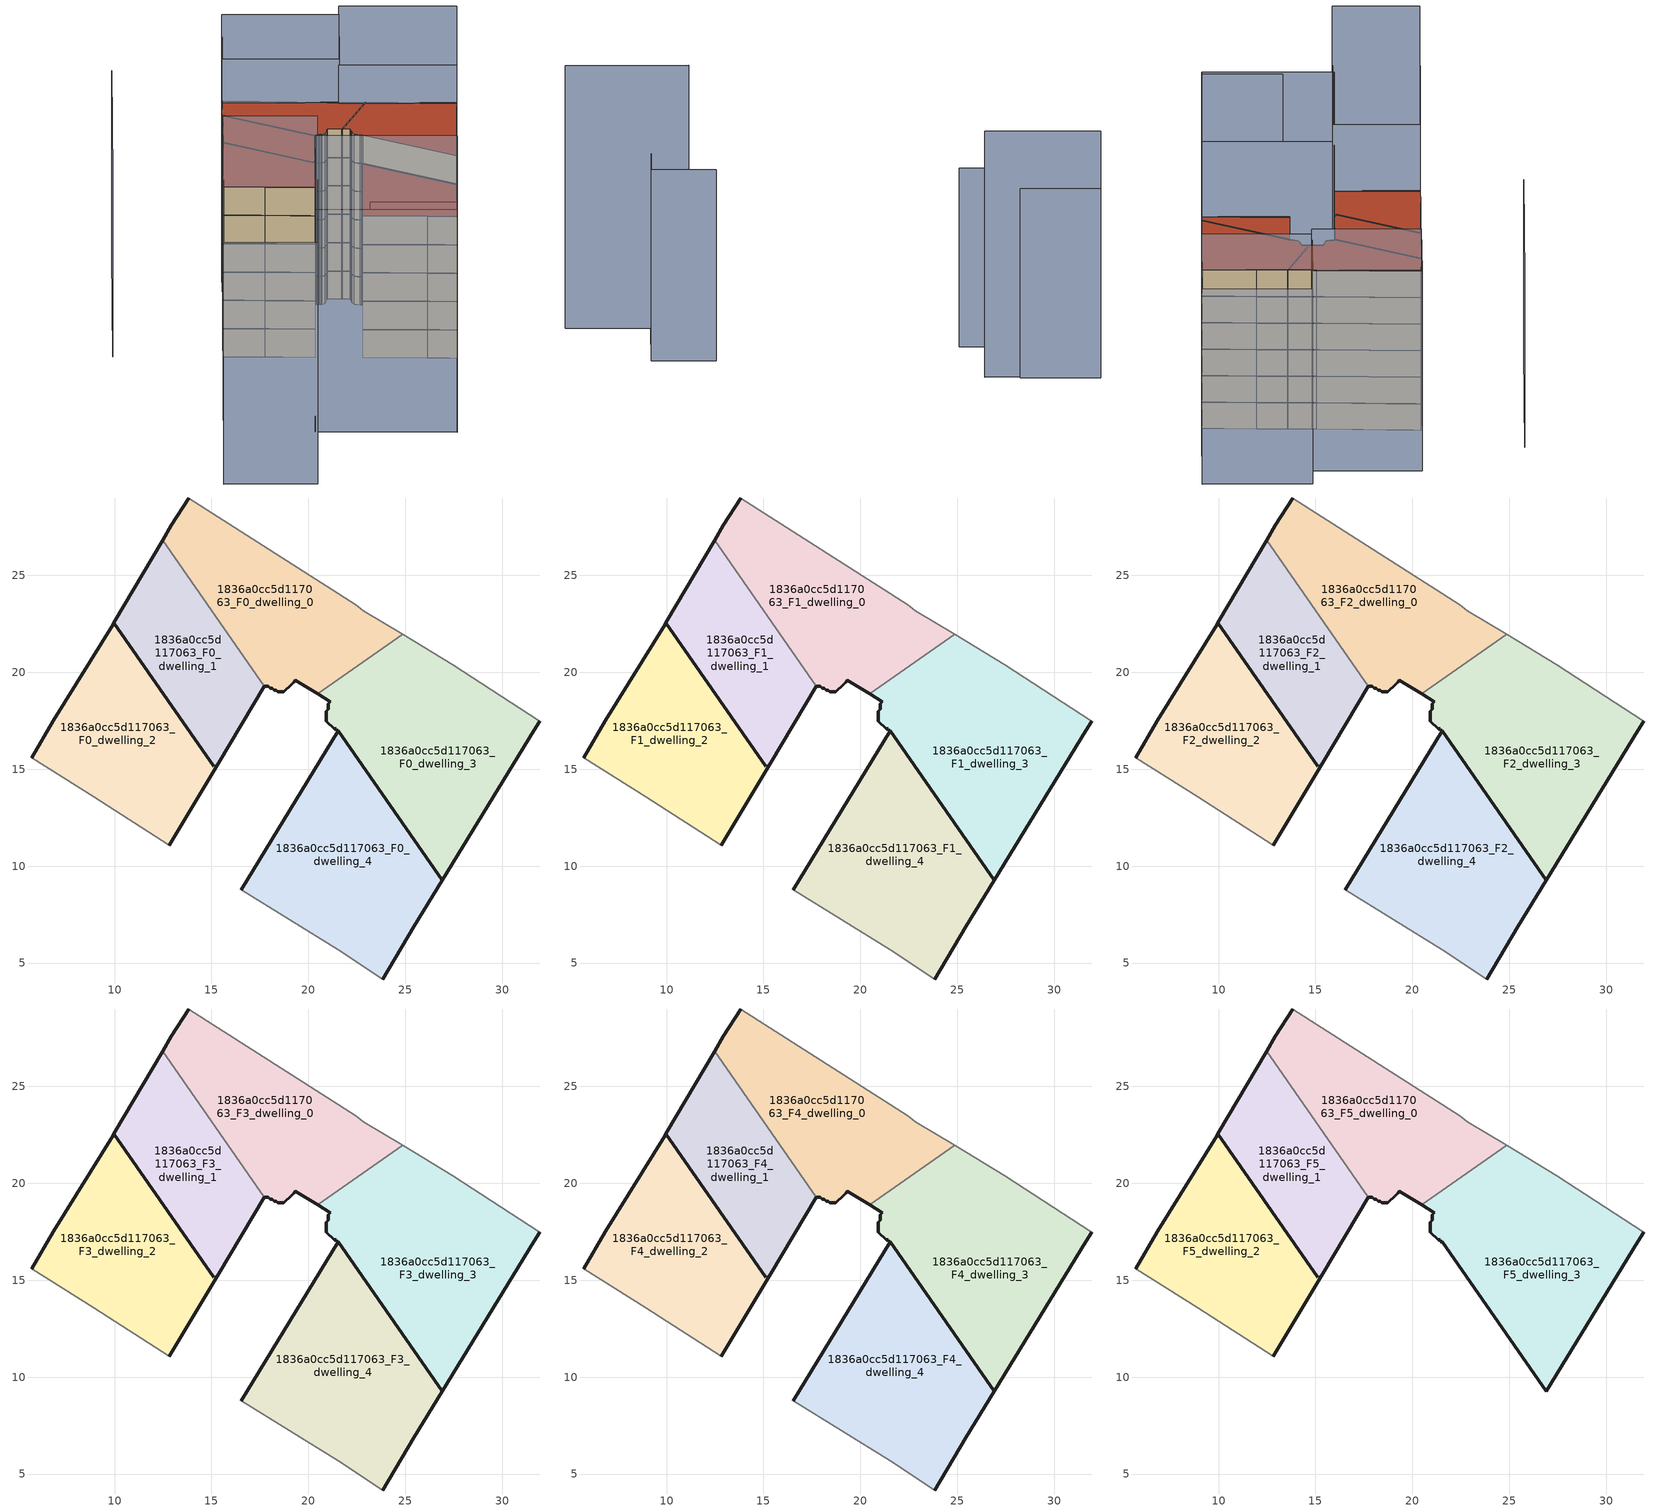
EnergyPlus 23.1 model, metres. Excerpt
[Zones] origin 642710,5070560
1836a0cc5d117063_F0_dwelling_0
 floor ground (EU_floor_Construction): 24.86,21.96 22.84,23.19 22.44,23.49 13.83,29 12.93,27.6 12.48,26.83 17.73,19.29 17.93,19.29 18.03,19.19 18.13,19.19 18.23,19.09 18.33,19.09 18.43,18.99 18.73,18.99 19.13,19.39 19.23,19.49 19.33,19.59 20.47,18.89 z0
 wall outside (EU_wall_Construction): 12.48,26.83 12.93,27.6 13.83,29 / 20.47,18.89 19.33,19.59 19.23,19.49 19.13,19.39 18.73,18.99 18.43,18.99 18.33,19.09 18.23,19.09 18.13,19.19 18.03,19.19 17.93,19.29 17.73,19.29 z0:3
 wall adiabatic (EU_wall_Construction): 13.83,29 22.44,23.49 22.84,23.19 24.86,21.96 z0:3
 wall to 1836a0cc5d117063_F0_dwelling_1 (EU_wall_Construction): 17.73,19.29 12.48,26.83 z0:3
 wall to 1836a0cc5d117063_F0_dwelling_3 (EU_wall_Construction): 24.86,21.96 20.47,18.89 z0:3
1836a0cc5d117063_F0_dwelling_1
 floor ground (EU_floor_Construction): 15.37,15.33 17.73,19.29 12.48,26.83 9.97,22.56 15.12,15.16 z0
 wall outside (EU_wall_Construction): 17.73,19.29 15.37,15.33 / 15.12,15.16 9.97,22.56 12.48,26.83 z0:3
 wall to 1836a0cc5d117063_F0_dwelling_2 (EU_wall_Construction): 15.37,15.33 15.12,15.16 z0:3
1836a0cc5d117063_F0_dwelling_2
 floor ground (EU_floor_Construction): 12.83,11.08 15.37,15.33 15.12,15.16 9.97,22.56 9.93,22.49 6.82,17.49 5.72,15.59 8.93,13.59 z0
 wall outside (EU_wall_Construction): 15.37,15.33 12.83,11.08 / 5.72,15.59 6.82,17.49 9.93,22.49 9.97,22.56 15.12,15.16 z0:3
 wall adiabatic (EU_wall_Construction): 12.83,11.08 8.93,13.59 5.72,15.59 z0:3
1836a0cc5d117063_F0_dwelling_3
 floor ground (EU_floor_Construction): 26.91,9.28 31.64,16.98 31.94,17.48 27.44,20.39 24.86,21.96 20.47,18.89 21.14,18.49 21.04,18.39 21.04,18.09 20.94,17.99 20.94,17.49 21.33,17.09 21.44,17.09 21.44,16.99 21.54,16.99 z0
 wall outside (EU_wall_Construction): 31.94,17.48 31.64,16.98 26.91,9.28 21.54,16.99 21.44,16.99 21.44,17.09 21.33,17.09 20.94,17.49 20.94,17.99 21.04,18.09 21.04,18.39 21.14,18.49 20.47,18.89 z0:3
 wall adiabatic (EU_wall_Construction): 24.86,21.96 27.44,20.39 31.94,17.48 z0:3
1836a0cc5d117063_F0_dwelling_4
 floor ground (EU_floor_Construction): 23.83,4.18 25.44,6.88 26.91,9.28 21.54,16.99 16.53,8.78 21.53,5.68 z0
 wall outside (EU_wall_Construction): 16.53,8.78 21.54,16.99 26.91,9.28 25.44,6.88 23.83,4.18 z0:3
 wall adiabatic (EU_wall_Construction): 23.83,4.18 21.53,5.68 16.53,8.78 z0:3
1836a0cc5d117063_F1_dwelling_0
 floor to 1836a0cc5d117063_F0_dwelling_0 (EU_floor_Construction): 24.86,21.96 22.84,23.19 22.44,23.49 13.83,29 12.93,27.6 12.48,26.83 17.73,19.29 17.93,19.29 18.03,19.19 18.13,19.19 18.23,19.09 18.33,19.09 18.43,18.99 18.73,18.99 19.13,19.39 19.23,19.49 19.33,19.59 20.47,18.89 z3
 wall outside (EU_wall_Construction): 12.48,26.83 12.93,27.6 13.83,29 / 20.47,18.89 19.33,19.59 19.23,19.49 19.13,19.39 18.73,18.99 18.43,18.99 18.33,19.09 18.23,19.09 18.13,19.19 18.03,19.19 17.93,19.29 17.73,19.29 z3:6
 wall adiabatic (EU_wall_Construction): 13.83,29 22.44,23.49 22.84,23.19 24.86,21.96 z3:6
 wall to 1836a0cc5d117063_F1_dwelling_1 (EU_wall_Construction): 17.73,19.29 12.48,26.83 z3:6
 wall to 1836a0cc5d117063_F1_dwelling_3 (EU_wall_Construction): 24.86,21.96 20.47,18.89 z3:6
1836a0cc5d117063_F1_dwelling_1
 floor to 1836a0cc5d117063_F0_dwelling_1 (EU_floor_Construction): 15.37,15.33 17.73,19.29 12.48,26.83 9.97,22.56 15.12,15.16 z3
 wall outside (EU_wall_Construction): 17.73,19.29 15.37,15.33 / 15.12,15.16 9.97,22.56 12.48,26.83 z3:6
 wall to 1836a0cc5d117063_F1_dwelling_2 (EU_wall_Construction): 15.37,15.33 15.12,15.16 z3:6
1836a0cc5d117063_F1_dwelling_2
 floor to 1836a0cc5d117063_F0_dwelling_2 (EU_floor_Construction): 12.83,11.08 15.37,15.33 15.12,15.16 9.97,22.56 9.93,22.49 6.82,17.49 5.72,15.59 8.92,13.59 z3
 wall outside (EU_wall_Construction): 15.37,15.33 12.83,11.08 / 5.72,15.59 6.82,17.49 9.93,22.49 9.97,22.56 15.12,15.16 z3:6
 wall adiabatic (EU_wall_Construction): 12.83,11.08 8.93,13.59 5.72,15.59 z3:6
1836a0cc5d117063_F1_dwelling_3
 floor to 1836a0cc5d117063_F0_dwelling_3 (EU_floor_Construction): 26.91,9.28 31.64,16.98 31.94,17.48 27.44,20.39 24.86,21.96 20.47,18.89 21.13,18.49 21.03,18.39 21.03,18.09 20.94,17.99 20.94,17.49 21.33,17.09 21.44,17.09 21.44,16.99 21.53,16.99 z3
 wall outside (EU_wall_Construction): 31.94,17.48 31.64,16.98 26.91,9.28 21.54,16.99 21.44,16.99 21.44,17.09 21.33,17.09 20.94,17.49 20.94,17.99 21.04,18.09 21.04,18.39 21.14,18.49 20.47,18.89 z3:6
 wall adiabatic (EU_wall_Construction): 24.86,21.96 27.44,20.39 31.94,17.48 z3:6
1836a0cc5d117063_F1_dwelling_4
 floor to 1836a0cc5d117063_F0_dwelling_4 (EU_floor_Construction): 23.83,4.18 25.44,6.88 26.91,9.28 21.53,16.99 16.53,8.78 21.53,5.68 z3
 wall outside (EU_wall_Construction): 16.53,8.78 21.54,16.99 26.91,9.28 25.44,6.88 23.83,4.18 z3:6
 wall adiabatic (EU_wall_Construction): 23.83,4.18 21.53,5.68 16.53,8.78 z3:6
1836a0cc5d117063_F2_dwelling_0
 floor to 1836a0cc5d117063_F1_dwelling_0 (EU_floor_Construction): 24.86,21.96 22.84,23.19 22.44,23.49 13.83,29 12.93,27.6 12.48,26.83 17.73,19.29 17.93,19.29 18.03,19.19 18.13,19.19 18.23,19.09 18.33,19.09 18.43,18.99 18.73,18.99 19.13,19.39 19.23,19.49 19.33,19.59 20.47,18.89 z6
 wall outside (EU_wall_Construction): 12.48,26.83 12.93,27.6 13.83,29 / 20.47,18.89 19.33,19.59 19.23,19.49 19.13,19.39 18.73,18.99 18.43,18.99 18.33,19.09 18.23,19.09 18.13,19.19 18.03,19.19 17.93,19.29 17.73,19.29 z6:9
 wall adiabatic (EU_wall_Construction): 13.83,29 22.44,23.49 22.84,23.19 24.86,21.96 z6:9
 wall to 1836a0cc5d117063_F2_dwelling_1 (EU_wall_Construction): 17.73,19.29 12.48,26.83 z6:9
 wall to 1836a0cc5d117063_F2_dwelling_3 (EU_wall_Construction): 24.86,21.96 20.47,18.89 z6:9
1836a0cc5d117063_F2_dwelling_1
 floor to 1836a0cc5d117063_F1_dwelling_1 (EU_floor_Construction): 15.37,15.33 17.73,19.29 12.48,26.83 9.97,22.56 15.12,15.16 z6
 wall outside (EU_wall_Construction): 17.73,19.29 15.37,15.33 / 15.12,15.16 9.97,22.56 12.48,26.83 z6:9
 wall to 1836a0cc5d117063_F2_dwelling_2 (EU_wall_Construction): 15.37,15.33 15.12,15.16 z6:9
1836a0cc5d117063_F2_dwelling_2
 floor to 1836a0cc5d117063_F1_dwelling_2 (EU_floor_Construction): 12.83,11.08 15.37,15.33 15.12,15.16 9.97,22.56 9.93,22.49 6.82,17.49 5.72,15.59 8.92,13.59 z6
 wall outside (EU_wall_Construction): 15.37,15.33 12.83,11.08 / 5.72,15.59 6.82,17.49 9.93,22.49 9.97,22.56 15.12,15.16 z6:9
 wall adiabatic (EU_wall_Construction): 12.83,11.08 8.93,13.59 5.72,15.59 z6:9
1836a0cc5d117063_F2_dwelling_3
 floor to 1836a0cc5d117063_F1_dwelling_3 (EU_floor_Construction): 26.91,9.28 31.64,16.98 31.94,17.48 27.44,20.39 24.86,21.96 20.47,18.89 21.13,18.49 21.03,18.39 21.03,18.09 20.94,17.99 20.94,17.49 21.33,17.09 21.44,17.09 21.44,16.99 21.53,16.99 z6
 wall outside (EU_wall_Construction): 31.94,17.48 31.64,16.98 26.91,9.28 21.54,16.99 21.44,16.99 21.44,17.09 21.33,17.09 20.94,17.49 20.94,17.99 21.04,18.09 21.04,18.39 21.14,18.49 20.47,18.89 z6:9
 wall adiabatic (EU_wall_Construction): 24.86,21.96 27.44,20.39 31.94,17.48 z6:9
1836a0cc5d117063_F2_dwelling_4
 floor to 1836a0cc5d117063_F1_dwelling_4 (EU_floor_Construction): 23.83,4.18 25.44,6.88 26.91,9.28 21.53,16.99 16.53,8.78 21.53,5.68 z6
 wall outside (EU_wall_Construction): 16.53,8.78 21.54,16.99 26.91,9.28 25.44,6.88 23.83,4.18 z6:9
 wall adiabatic (EU_wall_Construction): 23.83,4.18 21.53,5.68 16.53,8.78 z6:9
1836a0cc5d117063_F3_dwelling_0
 floor to 1836a0cc5d117063_F2_dwelling_0 (EU_floor_Construction): 24.86,21.96 22.84,23.19 22.44,23.49 13.83,29 12.93,27.6 12.48,26.83 17.73,19.29 17.93,19.29 18.03,19.19 18.13,19.19 18.23,19.09 18.33,19.09 18.43,18.99 18.73,18.99 19.13,19.39 19.23,19.49 19.33,19.59 20.47,18.89 z9
 wall outside (EU_wall_Construction): 12.48,26.83 12.93,27.6 13.83,29 / 20.47,18.89 19.33,19.59 19.23,19.49 19.13,19.39 18.73,18.99 18.43,18.99 18.33,19.09 18.23,19.09 18.13,19.19 18.03,19.19 17.93,19.29 17.73,19.29 z9:12
 wall adiabatic (EU_wall_Construction): 13.83,29 22.44,23.49 22.84,23.19 24.86,21.96 z9:12
 wall to 1836a0cc5d117063_F3_dwelling_1 (EU_wall_Construction): 17.73,19.29 12.48,26.83 z9:12
 wall to 1836a0cc5d117063_F3_dwelling_3 (EU_wall_Construction): 24.86,21.96 20.47,18.89 z9:12
1836a0cc5d117063_F3_dwelling_1
 floor to 1836a0cc5d117063_F2_dwelling_1 (EU_floor_Construction): 15.37,15.33 17.73,19.29 12.48,26.83 9.97,22.56 15.12,15.16 z9
 wall outside (EU_wall_Construction): 17.73,19.29 15.37,15.33 / 15.12,15.16 9.97,22.56 12.48,26.83 z9:12
 wall to 1836a0cc5d117063_F3_dwelling_2 (EU_wall_Construction): 15.37,15.33 15.12,15.16 z9:12
1836a0cc5d117063_F3_dwelling_2
 floor to 1836a0cc5d117063_F2_dwelling_2 (EU_floor_Construction): 12.83,11.08 15.37,15.33 15.12,15.16 9.97,22.56 9.93,22.49 6.82,17.49 5.72,15.59 8.92,13.59 z9
 wall outside (EU_wall_Construction): 15.37,15.33 12.83,11.08 / 5.72,15.59 6.82,17.49 9.93,22.49 9.97,22.56 15.12,15.16 z9:12
 wall adiabatic (EU_wall_Construction): 12.83,11.08 8.93,13.59 5.72,15.59 z9:12
1836a0cc5d117063_F3_dwelling_3
 floor to 1836a0cc5d117063_F2_dwelling_3 (EU_floor_Construction): 26.91,9.28 31.64,16.98 31.94,17.48 27.44,20.39 24.86,21.96 20.47,18.89 21.13,18.49 21.03,18.39 21.03,18.09 20.94,17.99 20.94,17.49 21.33,17.09 21.44,17.09 21.44,16.99 21.53,16.99 z9
 wall outside (EU_wall_Construction): 31.94,17.48 31.64,16.98 26.91,9.28 21.54,16.99 21.44,16.99 21.44,17.09 21.33,17.09 20.94,17.49 20.94,17.99 21.04,18.09 21.04,18.39 21.14,18.49 20.47,18.89 z9:12
 wall adiabatic (EU_wall_Construction): 24.86,21.96 27.44,20.39 31.94,17.48 z9:12
1836a0cc5d117063_F3_dwelling_4
 floor to 1836a0cc5d117063_F2_dwelling_4 (EU_floor_Construction): 23.83,4.18 25.44,6.88 26.91,9.28 21.53,16.99 16.53,8.78 21.53,5.68 z9
 wall outside (EU_wall_Construction): 16.53,8.78 21.54,16.99 26.91,9.28 25.44,6.88 23.83,4.18 z9:12
 wall adiabatic (EU_wall_Construction): 23.83,4.18 21.53,5.68 16.53,8.78 z9:12
1836a0cc5d117063_F4_dwelling_0
 floor to 1836a0cc5d117063_F3_dwelling_0 (EU_floor_Construction): 24.86,21.96 22.84,23.19 22.44,23.49 13.83,29 12.93,27.6 12.48,26.83 17.73,19.29 17.93,19.29 18.03,19.19 18.13,19.19 18.23,19.09 18.33,19.09 18.43,18.99 18.73,18.99 19.13,19.39 19.23,19.49 19.33,19.59 20.47,18.89 z12
 wall outside (EU_wall_Construction): 12.48,26.83 12.93,27.6 13.83,29 / 20.47,18.89 19.33,19.59 19.23,19.49 19.13,19.39 18.73,18.99 18.43,18.99 18.33,19.09 18.23,19.09 18.13,19.19 18.03,19.19 17.93,19.29 17.73,19.29 z12:15
 wall adiabatic (EU_wall_Construction): 13.83,29 22.44,23.49 22.84,23.19 24.86,21.96 z12:15
 wall to 1836a0cc5d117063_F4_dwelling_1 (EU_wall_Construction): 17.73,19.29 12.48,26.83 z12:15
 wall to 1836a0cc5d117063_F4_dwelling_3 (EU_wall_Construction): 24.86,21.96 20.47,18.89 z12:15
1836a0cc5d117063_F4_dwelling_1
 floor to 1836a0cc5d117063_F3_dwelling_1 (EU_floor_Construction): 15.37,15.33 17.73,19.29 12.48,26.83 9.97,22.56 15.12,15.16 z12
 wall outside (EU_wall_Construction): 17.73,19.29 15.37,15.33 / 15.12,15.16 9.97,22.56 12.48,26.83 z12:15
 wall to 1836a0cc5d117063_F4_dwelling_2 (EU_wall_Construction): 15.37,15.33 15.12,15.16 z12:15
1836a0cc5d117063_F4_dwelling_2
 floor to 1836a0cc5d117063_F3_dwelling_2 (EU_floor_Construction): 12.83,11.08 15.37,15.33 15.12,15.16 9.97,22.56 9.93,22.49 6.82,17.49 5.72,15.59 8.92,13.59 z12
 wall outside (EU_wall_Construction): 15.37,15.33 12.83,11.08 / 5.72,15.59 6.82,17.49 9.93,22.49 9.97,22.56 15.12,15.16 z12:15
 wall adiabatic (EU_wall_Construction): 12.83,11.08 8.93,13.59 5.72,15.59 z12:15
1836a0cc5d117063_F4_dwelling_3
 floor to 1836a0cc5d117063_F3_dwelling_3 (EU_floor_Construction): 26.91,9.28 31.64,16.98 31.94,17.48 27.44,20.39 24.86,21.96 20.47,18.89 21.13,18.49 21.03,18.39 21.03,18.09 20.94,17.99 20.94,17.49 21.33,17.09 21.44,17.09 21.44,16.99 21.53,16.99 z12
 wall outside (EU_wall_Construction): 31.94,17.48 31.64,16.98 26.91,9.28 21.54,16.99 21.44,16.99 21.44,17.09 21.33,17.09 20.94,17.49 20.94,17.99 21.04,18.09 21.04,18.39 21.14,18.49 20.47,18.89 z12:15
 wall adiabatic (EU_wall_Construction): 24.86,21.96 27.44,20.39 31.94,17.48 z12:15
1836a0cc5d117063_F4_dwelling_4
 floor to 1836a0cc5d117063_F3_dwelling_4 (EU_floor_Construction): 23.83,4.18 25.44,6.88 26.91,9.28 21.53,16.99 16.53,8.78 21.53,5.68 z12
 wall outside (EU_wall_Construction): 16.53,8.78 21.54,16.99 26.91,9.28 25.44,6.88 23.83,4.18 z12:15
 wall adiabatic (EU_wall_Construction): 23.83,4.18 21.53,5.68 16.53,8.78 z12:15
 roof outside (EU_roof_Construction): 21.54,16.99 26.91,9.28 25.44,6.88 23.83,4.18 21.53,5.68 16.53,8.78 z15
1836a0cc5d117063_F5_dwelling_0
 floor to 1836a0cc5d117063_F4_dwelling_0 (EU_floor_Construction): 24.86,21.96 22.84,23.19 22.44,23.49 13.83,29 12.93,27.6 12.48,26.83 17.73,19.29 17.93,19.29 18.03,19.19 18.13,19.19 18.23,19.09 18.33,19.09 18.43,18.99 18.73,18.99 19.13,19.39 19.23,19.49 19.33,19.59 20.47,18.89 z15
 wall outside (EU_wall_Construction): 12.48,26.83 12.93,27.6 13.83,29 / 20.47,18.89 19.33,19.59 19.23,19.49 19.13,19.39 18.73,18.99 18.43,18.99 18.33,19.09 18.23,19.09 18.13,19.19 18.03,19.19 17.93,19.29 17.73,19.29 z15:18
 wall adiabatic (EU_wall_Construction): 13.83,29 22.44,23.49 22.84,23.19 24.86,21.96 z15:18
 wall to 1836a0cc5d117063_F5_dwelling_1 (EU_wall_Construction): 17.73,19.29 12.48,26.83 z15:18
 wall to 1836a0cc5d117063_F5_dwelling_3 (EU_wall_Construction): 24.86,21.96 20.47,18.89 z15:18
 roof outside (EU_roof_Construction): 22.44,23.49 22.84,23.19 24.86,21.96 20.47,18.89 19.33,19.59 19.23,19.49 19.13,19.39 18.73,18.99 18.43,18.99 18.33,19.09 18.23,19.09 18.13,19.19 18.03,19.19 17.93,19.29 17.73,19.29 12.48,26.83 12.93,27.6 13.83,29 z18
1836a0cc5d117063_F5_dwelling_1
 floor to 1836a0cc5d117063_F4_dwelling_1 (EU_floor_Construction): 15.37,15.33 17.73,19.29 12.48,26.83 9.97,22.56 15.12,15.16 z15
 wall outside (EU_wall_Construction): 17.73,19.29 15.37,15.33 / 15.12,15.16 9.97,22.56 12.48,26.83 z15:18
 wall to 1836a0cc5d117063_F5_dwelling_2 (EU_wall_Construction): 15.37,15.33 15.12,15.16 z15:18
 roof outside (EU_roof_Construction): 12.48,26.83 17.73,19.29 15.37,15.33 15.12,15.16 9.97,22.56 z18
1836a0cc5d117063_F5_dwelling_2
 floor to 1836a0cc5d117063_F4_dwelling_2 (EU_floor_Construction): 12.83,11.08 15.37,15.33 15.12,15.16 9.97,22.56 9.93,22.49 6.82,17.49 5.72,15.59 8.92,13.59 z15
 wall outside (EU_wall_Construction): 15.37,15.33 12.83,11.08 / 5.72,15.59 6.82,17.49 9.93,22.49 9.97,22.56 15.12,15.16 z15:18
 wall adiabatic (EU_wall_Construction): 12.83,11.08 8.93,13.59 5.72,15.59 z15:18
 roof outside (EU_roof_Construction): 9.97,22.56 15.12,15.16 15.37,15.33 12.83,11.08 8.93,13.59 5.72,15.59 6.82,17.49 9.93,22.49 z18
1836a0cc5d117063_F5_dwelling_3
 floor to 1836a0cc5d117063_F4_dwelling_3 (EU_floor_Construction): 26.91,9.28 31.64,16.98 31.94,17.48 27.44,20.39 24.86,21.96 20.47,18.89 21.13,18.49 21.03,18.39 21.03,18.09 20.94,17.99 20.94,17.49 21.33,17.09 21.44,17.09 21.44,16.99 21.53,16.99 z15
 wall outside (EU_wall_Construction): 31.94,17.48 31.64,16.98 26.91,9.28 21.54,16.99 21.44,16.99 21.44,17.09 21.33,17.09 20.94,17.49 20.94,17.99 21.04,18.09 21.04,18.39 21.14,18.49 20.47,18.89 z15:18
 wall adiabatic (EU_wall_Construction): 24.86,21.96 27.44,20.39 31.94,17.48 z15:18
 roof outside (EU_roof_Construction): 31.94,17.48 31.64,16.98 26.91,9.28 21.54,16.99 21.44,16.99 21.44,17.09 21.33,17.09 20.94,17.49 20.94,17.99 21.04,18.09 21.04,18.39 21.14,18.49 20.47,18.89 24.86,21.96 27.44,20.39 z18
shading: 10.51,-2.34 17.32,-6.43 z0:23.8; 35.24,3.88 41.94,-0.23 z0:21.4; 43.84,-8.54 38.74,-5.43 / 38.74,-5.43 41.84,-0.33 z0:20.2; 23.9,4.29 16.83,-7.23 / 16.83,-7.23 5.76,-0.43 / 5.76,-0.43 12.83,11.09 / 12.83,11.09 23.9,4.29 z0:23.5; -6.31,-4.16 5.72,15.59 / 5.72,15.59 13.05,11.12 / 13.05,11.12 1.01,-8.62 / 1.01,-8.62 -6.31,-4.16 z0:25.5; 44.81,-2.16 35.14,3.7 z0:27.8; 37.55,26.69 31.94,17.48 / 31.94,17.48 22.72,23.1 / 22.72,23.1 28.33,32.31 / 28.33,32.31 37.55,26.69 z0:22; 27.04,30.2 22.84,23.19 / 22.84,23.19 13.66,28.7 / 13.66,28.7 17.86,35.71 / 17.86,35.71 27.04,30.2 z0:22.6; 6.93,37.11 -2.88,20.9 z0:19.3
[Building]
EU S2 Campaign: North Axis=0; Terrain=City; Solar Distribution=FullExterior
[Site:Location]
Lyon-Bron: Latitude=45.75; Longitude=5; Time Zone=1; Elevation=198
[SizingPeriod:WeatherFileDays]
AnnualSizingPeriod: Begin Month=1; Begin Day of Month=1; End Month=12; End Day of Month=31; Day of Week for Start Day=Monday; Use Weather File Daylight Saving Period=No; Use Weather File Rain and Snow Indicators=No
[MATERIAL]
EU_InternalMass_Material: Roughness=MediumRough; Thickness=0.1; Conductivity=1; Density=1800; Specific Heat=900; Thermal Absorptance=0.9; Solar Absorptance=0.7; Visible Absorptance=0.7
[MATERIAL:NOMASS] Roughness=MediumRough; Thermal Absorptance=0.9; Solar Absorptance=0.7; Visible Absorptance=0.7
Name | Thermal Resistance
EU_wall_NoMass | 0.776494
EU_roof_NoMass | 0.486893
EU_floor_NoMass | 0.421597
[CONSTRUCTION]
EU_wall_Construction: EU_wall_NoMass
EU_roof_Construction: EU_roof_NoMass
EU_floor_Construction: EU_floor_NoMass
EU_InternalMass_Construction: EU_InternalMass_Material
[ZONE] Type=1; Multiplier=1; Ceiling Height=autocalculate; Floor Area=autocalculate; Part of Total Floor Area=Yes
Name | Volume
1836a0cc5d117063_F0_dwelling_0 | 165.787
1836a0cc5d117063_F1_dwelling_0; 1836a0cc5d117063_F2_dwelling_0; 1836a0cc5d117063_F3_dwelling_0; 1836a0cc5d117063_F4_dwelling_0; 1836a0cc5d117063_F5_dwelling_0 | 165.786
1836a0cc5d117063_F0_dwelling_1; 1836a0cc5d117063_F1_dwelling_1; 1836a0cc5d117063_F2_dwelling_1; 1836a0cc5d117063_F3_dwelling_1; 1836a0cc5d117063_F4_dwelling_1; 1836a0cc5d117063_F5_dwelling_1 | 123.768
1836a0cc5d117063_F0_dwelling_2 | 161.102
1836a0cc5d117063_F1_dwelling_2; 1836a0cc5d117063_F2_dwelling_2; 1836a0cc5d117063_F3_dwelling_2; 1836a0cc5d117063_F4_dwelling_2; 1836a0cc5d117063_F5_dwelling_2 | 161.103
1836a0cc5d117063_F0_dwelling_3; 1836a0cc5d117063_F1_dwelling_3; 1836a0cc5d117063_F2_dwelling_3; 1836a0cc5d117063_F3_dwelling_3; 1836a0cc5d117063_F4_dwelling_3; 1836a0cc5d117063_F5_dwelling_3 | 217.607
1836a0cc5d117063_F0_dwelling_4; 1836a0cc5d117063_F1_dwelling_4; 1836a0cc5d117063_F2_dwelling_4; 1836a0cc5d117063_F3_dwelling_4; 1836a0cc5d117063_F4_dwelling_4 | 200.398
[INTERNALMASS] Construction=EU_InternalMass_Construction
Name | Zone or ZoneList | Surface Area
1836a0cc5d117063_F0_dwelling_0_EU_InternalMass | 1836a0cc5d117063_F0_dwelling_0 | 55.262
1836a0cc5d117063_F0_dwelling_1_EU_InternalMass | 1836a0cc5d117063_F0_dwelling_1 | 41.256
1836a0cc5d117063_F0_dwelling_2_EU_InternalMass | 1836a0cc5d117063_F0_dwelling_2 | 53.7007
1836a0cc5d117063_F0_dwelling_3_EU_InternalMass | 1836a0cc5d117063_F0_dwelling_3 | 72.5356
1836a0cc5d117063_F0_dwelling_4_EU_InternalMass | 1836a0cc5d117063_F0_dwelling_4 | 66.7993
1836a0cc5d117063_F1_dwelling_0_EU_InternalMass | 1836a0cc5d117063_F1_dwelling_0 | 55.262
1836a0cc5d117063_F1_dwelling_1_EU_InternalMass | 1836a0cc5d117063_F1_dwelling_1 | 41.256
1836a0cc5d117063_F1_dwelling_2_EU_InternalMass | 1836a0cc5d117063_F1_dwelling_2 | 53.7007
1836a0cc5d117063_F1_dwelling_3_EU_InternalMass | 1836a0cc5d117063_F1_dwelling_3 | 72.5356
1836a0cc5d117063_F1_dwelling_4_EU_InternalMass | 1836a0cc5d117063_F1_dwelling_4 | 66.7993
1836a0cc5d117063_F2_dwelling_0_EU_InternalMass | 1836a0cc5d117063_F2_dwelling_0 | 55.262
1836a0cc5d117063_F2_dwelling_1_EU_InternalMass | 1836a0cc5d117063_F2_dwelling_1 | 41.256
1836a0cc5d117063_F2_dwelling_2_EU_InternalMass | 1836a0cc5d117063_F2_dwelling_2 | 53.7007
1836a0cc5d117063_F2_dwelling_3_EU_InternalMass | 1836a0cc5d117063_F2_dwelling_3 | 72.5356
1836a0cc5d117063_F2_dwelling_4_EU_InternalMass | 1836a0cc5d117063_F2_dwelling_4 | 66.7993
1836a0cc5d117063_F3_dwelling_0_EU_InternalMass | 1836a0cc5d117063_F3_dwelling_0 | 55.262
1836a0cc5d117063_F3_dwelling_1_EU_InternalMass | 1836a0cc5d117063_F3_dwelling_1 | 41.256
1836a0cc5d117063_F3_dwelling_2_EU_InternalMass | 1836a0cc5d117063_F3_dwelling_2 | 53.7007
1836a0cc5d117063_F3_dwelling_3_EU_InternalMass | 1836a0cc5d117063_F3_dwelling_3 | 72.5356
1836a0cc5d117063_F3_dwelling_4_EU_InternalMass | 1836a0cc5d117063_F3_dwelling_4 | 66.7993
1836a0cc5d117063_F4_dwelling_0_EU_InternalMass | 1836a0cc5d117063_F4_dwelling_0 | 55.262
1836a0cc5d117063_F4_dwelling_1_EU_InternalMass | 1836a0cc5d117063_F4_dwelling_1 | 41.256
1836a0cc5d117063_F4_dwelling_2_EU_InternalMass | 1836a0cc5d117063_F4_dwelling_2 | 53.7007
1836a0cc5d117063_F4_dwelling_3_EU_InternalMass | 1836a0cc5d117063_F4_dwelling_3 | 72.5356
1836a0cc5d117063_F4_dwelling_4_EU_InternalMass | 1836a0cc5d117063_F4_dwelling_4 | 66.7993
1836a0cc5d117063_F5_dwelling_0_EU_InternalMass | 1836a0cc5d117063_F5_dwelling_0 | 72.3936
1836a0cc5d117063_F5_dwelling_1_EU_InternalMass | 1836a0cc5d117063_F5_dwelling_1 | 72.3834
1836a0cc5d117063_F5_dwelling_2_EU_InternalMass | 1836a0cc5d117063_F5_dwelling_2 | 72.3907
1836a0cc5d117063_F5_dwelling_3_EU_InternalMass | 1836a0cc5d117063_F5_dwelling_3 | 72.385
[OTHEREQUIPMENT] Fuel Type=Electricity; Design Level Calculation Method=Watts/Area; Power per Zone Floor Area=1; Fraction Latent=0; Fraction Radiant=0; Fraction Lost=0; Carbon Dioxide Generation Rate=0; EndUse Subcategory=EU_Step8_InternalGains
Name | Zone or ZoneList or Space or SpaceList | Schedule
EU_Step8_InternalGain_1836a0cc5d117063_F0_dwelling_0_f000 | 1836a0cc5d117063_F0_dwelling_0 | EU_Step8_GainSchedule_1836a0cc5d117063_F0_dwelling_0_f000
EU_Step8_InternalGain_1836a0cc5d117063_F0_dwelling_1_f000 | 1836a0cc5d117063_F0_dwelling_1 | EU_Step8_GainSchedule_1836a0cc5d117063_F0_dwelling_1_f000
EU_Step8_InternalGain_1836a0cc5d117063_F0_dwelling_2_f000 | 1836a0cc5d117063_F0_dwelling_2 | EU_Step8_GainSchedule_1836a0cc5d117063_F0_dwelling_2_f000
EU_Step8_InternalGain_1836a0cc5d117063_F0_dwelling_3_f000 | 1836a0cc5d117063_F0_dwelling_3 | EU_Step8_GainSchedule_1836a0cc5d117063_F0_dwelling_3_f000
EU_Step8_InternalGain_1836a0cc5d117063_F0_dwelling_4_f000 | 1836a0cc5d117063_F0_dwelling_4 | EU_Step8_GainSchedule_1836a0cc5d117063_F0_dwelling_4_f000
EU_Step8_InternalGain_1836a0cc5d117063_F1_dwelling_0_f000 | 1836a0cc5d117063_F1_dwelling_0 | EU_Step8_GainSchedule_1836a0cc5d117063_F1_dwelling_0_f000
EU_Step8_InternalGain_1836a0cc5d117063_F1_dwelling_1_f000 | 1836a0cc5d117063_F1_dwelling_1 | EU_Step8_GainSchedule_1836a0cc5d117063_F1_dwelling_1_f000
EU_Step8_InternalGain_1836a0cc5d117063_F1_dwelling_2_f000 | 1836a0cc5d117063_F1_dwelling_2 | EU_Step8_GainSchedule_1836a0cc5d117063_F1_dwelling_2_f000
EU_Step8_InternalGain_1836a0cc5d117063_F1_dwelling_3_f000 | 1836a0cc5d117063_F1_dwelling_3 | EU_Step8_GainSchedule_1836a0cc5d117063_F1_dwelling_3_f000
EU_Step8_InternalGain_1836a0cc5d117063_F1_dwelling_4_f000 | 1836a0cc5d117063_F1_dwelling_4 | EU_Step8_GainSchedule_1836a0cc5d117063_F1_dwelling_4_f000
EU_Step8_InternalGain_1836a0cc5d117063_F2_dwelling_0_f000 | 1836a0cc5d117063_F2_dwelling_0 | EU_Step8_GainSchedule_1836a0cc5d117063_F2_dwelling_0_f000
EU_Step8_InternalGain_1836a0cc5d117063_F2_dwelling_1_f000 | 1836a0cc5d117063_F2_dwelling_1 | EU_Step8_GainSchedule_1836a0cc5d117063_F2_dwelling_1_f000
EU_Step8_InternalGain_1836a0cc5d117063_F2_dwelling_2_f000 | 1836a0cc5d117063_F2_dwelling_2 | EU_Step8_GainSchedule_1836a0cc5d117063_F2_dwelling_2_f000
EU_Step8_InternalGain_1836a0cc5d117063_F2_dwelling_3_f000 | 1836a0cc5d117063_F2_dwelling_3 | EU_Step8_GainSchedule_1836a0cc5d117063_F2_dwelling_3_f000
EU_Step8_InternalGain_1836a0cc5d117063_F2_dwelling_4_f000 | 1836a0cc5d117063_F2_dwelling_4 | EU_Step8_GainSchedule_1836a0cc5d117063_F2_dwelling_4_f000
EU_Step8_InternalGain_1836a0cc5d117063_F3_dwelling_0_f000 | 1836a0cc5d117063_F3_dwelling_0 | EU_Step8_GainSchedule_1836a0cc5d117063_F3_dwelling_0_f000
EU_Step8_InternalGain_1836a0cc5d117063_F3_dwelling_1_f000 | 1836a0cc5d117063_F3_dwelling_1 | EU_Step8_GainSchedule_1836a0cc5d117063_F3_dwelling_1_f000
EU_Step8_InternalGain_1836a0cc5d117063_F3_dwelling_2_f000 | 1836a0cc5d117063_F3_dwelling_2 | EU_Step8_GainSchedule_1836a0cc5d117063_F3_dwelling_2_f000
EU_Step8_InternalGain_1836a0cc5d117063_F3_dwelling_3_f000 | 1836a0cc5d117063_F3_dwelling_3 | EU_Step8_GainSchedule_1836a0cc5d117063_F3_dwelling_3_f000
EU_Step8_InternalGain_1836a0cc5d117063_F3_dwelling_4_f000 | 1836a0cc5d117063_F3_dwelling_4 | EU_Step8_GainSchedule_1836a0cc5d117063_F3_dwelling_4_f000
EU_Step8_InternalGain_1836a0cc5d117063_F4_dwelling_0_f000 | 1836a0cc5d117063_F4_dwelling_0 | EU_Step8_GainSchedule_1836a0cc5d117063_F4_dwelling_0_f000
EU_Step8_InternalGain_1836a0cc5d117063_F4_dwelling_1_f000 | 1836a0cc5d117063_F4_dwelling_1 | EU_Step8_GainSchedule_1836a0cc5d117063_F4_dwelling_1_f000
EU_Step8_InternalGain_1836a0cc5d117063_F4_dwelling_2_f000 | 1836a0cc5d117063_F4_dwelling_2 | EU_Step8_GainSchedule_1836a0cc5d117063_F4_dwelling_2_f000
EU_Step8_InternalGain_1836a0cc5d117063_F4_dwelling_3_f000 | 1836a0cc5d117063_F4_dwelling_3 | EU_Step8_GainSchedule_1836a0cc5d117063_F4_dwelling_3_f000
EU_Step8_InternalGain_1836a0cc5d117063_F4_dwelling_4_f000 | 1836a0cc5d117063_F4_dwelling_4 | EU_Step8_GainSchedule_1836a0cc5d117063_F4_dwelling_4_f000
EU_Step8_InternalGain_1836a0cc5d117063_F5_dwelling_0_f000 | 1836a0cc5d117063_F5_dwelling_0 | EU_Step8_GainSchedule_1836a0cc5d117063_F5_dwelling_0_f000
EU_Step8_InternalGain_1836a0cc5d117063_F5_dwelling_1_f000 | 1836a0cc5d117063_F5_dwelling_1 | EU_Step8_GainSchedule_1836a0cc5d117063_F5_dwelling_1_f000
EU_Step8_InternalGain_1836a0cc5d117063_F5_dwelling_2_f000 | 1836a0cc5d117063_F5_dwelling_2 | EU_Step8_GainSchedule_1836a0cc5d117063_F5_dwelling_2_f000
EU_Step8_InternalGain_1836a0cc5d117063_F5_dwelling_3_f000 | 1836a0cc5d117063_F5_dwelling_3 | EU_Step8_GainSchedule_1836a0cc5d117063_F5_dwelling_3_f000
[ZONEVENTILATION:DESIGNFLOWRATE] Schedule=EU_AlwaysOn; Design Flow Rate Calculation Method=AirChanges/Hour; Air Changes per Hour=0.693814; Ventilation Type=Natural; Fan Pressure Rise=0; Fan Total Efficiency=1; Constant Term Coefficient=1; Temperature Term Coefficient=0; Velocity Term Coefficient=0; Velocity Squared Term Coefficient=0; Minimum Indoor Temperature=-100; Maximum Indoor Temperature=100; Delta Temperature=-100; Minimum Outdoor Temperature=-100; Maximum Outdoor Temperature=100; Maximum Wind Speed=40
Name | Zone or ZoneList or Space or SpaceList
EU_ConstantAir_1836a0cc5d117063_F0_dwelling_0 | 1836a0cc5d117063_F0_dwelling_0
EU_ConstantAir_1836a0cc5d117063_F0_dwelling_1 | 1836a0cc5d117063_F0_dwelling_1
EU_ConstantAir_1836a0cc5d117063_F0_dwelling_2 | 1836a0cc5d117063_F0_dwelling_2
EU_ConstantAir_1836a0cc5d117063_F0_dwelling_3 | 1836a0cc5d117063_F0_dwelling_3
EU_ConstantAir_1836a0cc5d117063_F0_dwelling_4 | 1836a0cc5d117063_F0_dwelling_4
EU_ConstantAir_1836a0cc5d117063_F1_dwelling_0 | 1836a0cc5d117063_F1_dwelling_0
EU_ConstantAir_1836a0cc5d117063_F1_dwelling_1 | 1836a0cc5d117063_F1_dwelling_1
EU_ConstantAir_1836a0cc5d117063_F1_dwelling_2 | 1836a0cc5d117063_F1_dwelling_2
EU_ConstantAir_1836a0cc5d117063_F1_dwelling_3 | 1836a0cc5d117063_F1_dwelling_3
EU_ConstantAir_1836a0cc5d117063_F1_dwelling_4 | 1836a0cc5d117063_F1_dwelling_4
EU_ConstantAir_1836a0cc5d117063_F2_dwelling_0 | 1836a0cc5d117063_F2_dwelling_0
EU_ConstantAir_1836a0cc5d117063_F2_dwelling_1 | 1836a0cc5d117063_F2_dwelling_1
EU_ConstantAir_1836a0cc5d117063_F2_dwelling_2 | 1836a0cc5d117063_F2_dwelling_2
EU_ConstantAir_1836a0cc5d117063_F2_dwelling_3 | 1836a0cc5d117063_F2_dwelling_3
EU_ConstantAir_1836a0cc5d117063_F2_dwelling_4 | 1836a0cc5d117063_F2_dwelling_4
EU_ConstantAir_1836a0cc5d117063_F3_dwelling_0 | 1836a0cc5d117063_F3_dwelling_0
EU_ConstantAir_1836a0cc5d117063_F3_dwelling_1 | 1836a0cc5d117063_F3_dwelling_1
EU_ConstantAir_1836a0cc5d117063_F3_dwelling_2 | 1836a0cc5d117063_F3_dwelling_2
EU_ConstantAir_1836a0cc5d117063_F3_dwelling_3 | 1836a0cc5d117063_F3_dwelling_3
EU_ConstantAir_1836a0cc5d117063_F3_dwelling_4 | 1836a0cc5d117063_F3_dwelling_4
EU_ConstantAir_1836a0cc5d117063_F4_dwelling_0 | 1836a0cc5d117063_F4_dwelling_0
EU_ConstantAir_1836a0cc5d117063_F4_dwelling_1 | 1836a0cc5d117063_F4_dwelling_1
EU_ConstantAir_1836a0cc5d117063_F4_dwelling_2 | 1836a0cc5d117063_F4_dwelling_2
EU_ConstantAir_1836a0cc5d117063_F4_dwelling_3 | 1836a0cc5d117063_F4_dwelling_3
EU_ConstantAir_1836a0cc5d117063_F4_dwelling_4 | 1836a0cc5d117063_F4_dwelling_4
EU_ConstantAir_1836a0cc5d117063_F5_dwelling_0 | 1836a0cc5d117063_F5_dwelling_0
EU_ConstantAir_1836a0cc5d117063_F5_dwelling_1 | 1836a0cc5d117063_F5_dwelling_1
EU_ConstantAir_1836a0cc5d117063_F5_dwelling_2 | 1836a0cc5d117063_F5_dwelling_2
EU_ConstantAir_1836a0cc5d117063_F5_dwelling_3 | 1836a0cc5d117063_F5_dwelling_3
[HVACTEMPLATE:THERMOSTAT] Constant Heating Setpoint=20; Constant Cooling Setpoint=50
EU_HeatOnly_1836a0cc5d117063_F0_dwelling_0; EU_HeatOnly_1836a0cc5d117063_F0_dwelling_1; EU_HeatOnly_1836a0cc5d117063_F0_dwelling_2; EU_HeatOnly_1836a0cc5d117063_F0_dwelling_3; EU_HeatOnly_1836a0cc5d117063_F0_dwelling_4; EU_HeatOnly_1836a0cc5d117063_F1_dwelling_0; EU_HeatOnly_1836a0cc5d117063_F1_dwelling_1; EU_HeatOnly_1836a0cc5d117063_F1_dwelling_2; EU_HeatOnly_1836a0cc5d117063_F1_dwelling_3; EU_HeatOnly_1836a0cc5d117063_F1_dwelling_4; EU_HeatOnly_1836a0cc5d117063_F2_dwelling_0; EU_HeatOnly_1836a0cc5d117063_F2_dwelling_1; EU_HeatOnly_1836a0cc5d117063_F2_dwelling_2; EU_HeatOnly_1836a0cc5d117063_F2_dwelling_3; EU_HeatOnly_1836a0cc5d117063_F2_dwelling_4; EU_HeatOnly_1836a0cc5d117063_F3_dwelling_0; EU_HeatOnly_1836a0cc5d117063_F3_dwelling_1; EU_HeatOnly_1836a0cc5d117063_F3_dwelling_2; EU_HeatOnly_1836a0cc5d117063_F3_dwelling_3; EU_HeatOnly_1836a0cc5d117063_F3_dwelling_4; EU_HeatOnly_1836a0cc5d117063_F4_dwelling_0; EU_HeatOnly_1836a0cc5d117063_F4_dwelling_1; EU_HeatOnly_1836a0cc5d117063_F4_dwelling_2; EU_HeatOnly_1836a0cc5d117063_F4_dwelling_3; EU_HeatOnly_1836a0cc5d117063_F4_dwelling_4; EU_HeatOnly_1836a0cc5d117063_F5_dwelling_0; EU_HeatOnly_1836a0cc5d117063_F5_dwelling_1; EU_HeatOnly_1836a0cc5d117063_F5_dwelling_2; EU_HeatOnly_1836a0cc5d117063_F5_dwelling_3
[HVACTEMPLATE:ZONE:IDEALLOADSAIRSYSTEM] System Availability Schedule=EU_AlwaysOn; Maximum Heating Supply Air Temperature=50; Minimum Cooling Supply Air Temperature=13; Maximum Heating Supply Air Humidity Ratio=0.0156; Minimum Cooling Supply Air Humidity Ratio=0.0077; Heating Limit=NoLimit; Cooling Limit=NoLimit; Heating Availability Schedule=EU_AlwaysOn; Cooling Availability Schedule=EU_CoolingOff; Dehumidification Control Type=ConstantSensibleHeatRatio; Cooling Sensible Heat Ratio=0.7; Dehumidification Setpoint=60; Humidification Control Type=None; Humidification Setpoint=30; Outdoor Air Method=None; Outdoor Air Flow Rate per Person=0.00944; Outdoor Air Flow Rate per Zone Floor Area=0; Outdoor Air Flow Rate per Zone=0; Demand Controlled Ventilation Type=None; Outdoor Air Economizer Type=NoEconomizer; Heat Recovery Type=None; Sensible Heat Recovery Effectiveness=0.7; Latent Heat Recovery Effectiveness=0.65
Name | Template Thermostat
1836a0cc5d117063_F0_dwelling_0 | EU_HeatOnly_1836a0cc5d117063_F0_dwelling_0
1836a0cc5d117063_F0_dwelling_1 | EU_HeatOnly_1836a0cc5d117063_F0_dwelling_1
1836a0cc5d117063_F0_dwelling_2 | EU_HeatOnly_1836a0cc5d117063_F0_dwelling_2
1836a0cc5d117063_F0_dwelling_3 | EU_HeatOnly_1836a0cc5d117063_F0_dwelling_3
1836a0cc5d117063_F0_dwelling_4 | EU_HeatOnly_1836a0cc5d117063_F0_dwelling_4
1836a0cc5d117063_F1_dwelling_0 | EU_HeatOnly_1836a0cc5d117063_F1_dwelling_0
1836a0cc5d117063_F1_dwelling_1 | EU_HeatOnly_1836a0cc5d117063_F1_dwelling_1
1836a0cc5d117063_F1_dwelling_2 | EU_HeatOnly_1836a0cc5d117063_F1_dwelling_2
1836a0cc5d117063_F1_dwelling_3 | EU_HeatOnly_1836a0cc5d117063_F1_dwelling_3
1836a0cc5d117063_F1_dwelling_4 | EU_HeatOnly_1836a0cc5d117063_F1_dwelling_4
1836a0cc5d117063_F2_dwelling_0 | EU_HeatOnly_1836a0cc5d117063_F2_dwelling_0
1836a0cc5d117063_F2_dwelling_1 | EU_HeatOnly_1836a0cc5d117063_F2_dwelling_1
1836a0cc5d117063_F2_dwelling_2 | EU_HeatOnly_1836a0cc5d117063_F2_dwelling_2
1836a0cc5d117063_F2_dwelling_3 | EU_HeatOnly_1836a0cc5d117063_F2_dwelling_3
1836a0cc5d117063_F2_dwelling_4 | EU_HeatOnly_1836a0cc5d117063_F2_dwelling_4
1836a0cc5d117063_F3_dwelling_0 | EU_HeatOnly_1836a0cc5d117063_F3_dwelling_0
1836a0cc5d117063_F3_dwelling_1 | EU_HeatOnly_1836a0cc5d117063_F3_dwelling_1
1836a0cc5d117063_F3_dwelling_2 | EU_HeatOnly_1836a0cc5d117063_F3_dwelling_2
1836a0cc5d117063_F3_dwelling_3 | EU_HeatOnly_1836a0cc5d117063_F3_dwelling_3
1836a0cc5d117063_F3_dwelling_4 | EU_HeatOnly_1836a0cc5d117063_F3_dwelling_4
1836a0cc5d117063_F4_dwelling_0 | EU_HeatOnly_1836a0cc5d117063_F4_dwelling_0
1836a0cc5d117063_F4_dwelling_1 | EU_HeatOnly_1836a0cc5d117063_F4_dwelling_1
1836a0cc5d117063_F4_dwelling_2 | EU_HeatOnly_1836a0cc5d117063_F4_dwelling_2
1836a0cc5d117063_F4_dwelling_3 | EU_HeatOnly_1836a0cc5d117063_F4_dwelling_3
1836a0cc5d117063_F4_dwelling_4 | EU_HeatOnly_1836a0cc5d117063_F4_dwelling_4
1836a0cc5d117063_F5_dwelling_0 | EU_HeatOnly_1836a0cc5d117063_F5_dwelling_0
1836a0cc5d117063_F5_dwelling_1 | EU_HeatOnly_1836a0cc5d117063_F5_dwelling_1
1836a0cc5d117063_F5_dwelling_2 | EU_HeatOnly_1836a0cc5d117063_F5_dwelling_2
1836a0cc5d117063_F5_dwelling_3 | EU_HeatOnly_1836a0cc5d117063_F5_dwelling_3
[SIZING:ZONE] Zone Cooling Design Supply Air Temperature Input Method=SupplyAirTemperature; Zone Cooling Design Supply Air Temperature=13; Zone Heating Design Supply Air Temperature Input Method=SupplyAirTemperature; Zone Heating Design Supply Air Temperature=50; Zone Cooling Design Supply Air Humidity Ratio=0.008; Zone Heating Design Supply Air Humidity Ratio=0.008; Cooling Design Air Flow Method=DesignDay; Cooling Design Air Flow Rate=0; Cooling Minimum Air Flow per Zone Floor Area=0.000762; Cooling Minimum Air Flow=0; Cooling Minimum Air Flow Fraction=0.2; Heating Design Air Flow Method=DesignDay; Heating Design Air Flow Rate=0; Heating Maximum Air Flow per Zone Floor Area=0.002032; Heating Maximum Air Flow=0.141576; Heating Maximum Air Flow Fraction=0.3; Account for Dedicated Outdoor Air System=No; Dedicated Outdoor Air System Control Strategy=NeutralSupplyAir; Dedicated Outdoor Air Low Setpoint Temperature for Design=autosize; Dedicated Outdoor Air High Setpoint Temperature for Design=autosize; Zone Load Sizing Method=Sensible Load Only No Latent Load; Zone Latent Cooling Design Supply Air Humidity Ratio Input Method=HumidityRatioDifference; Zone Cooling Design Supply Air Humidity Ratio Difference=0.005; Zone Latent Heating Design Supply Air Humidity Ratio Input Method=HumidityRatioDifference; Zone Humidification Design Supply Air Humidity Ratio Difference=0.005
1836a0cc5d117063_F0_dwelling_0; 1836a0cc5d117063_F0_dwelling_1; 1836a0cc5d117063_F0_dwelling_2; 1836a0cc5d117063_F0_dwelling_3; 1836a0cc5d117063_F0_dwelling_4; 1836a0cc5d117063_F1_dwelling_0; 1836a0cc5d117063_F1_dwelling_1; 1836a0cc5d117063_F1_dwelling_2; 1836a0cc5d117063_F1_dwelling_3; 1836a0cc5d117063_F1_dwelling_4; 1836a0cc5d117063_F2_dwelling_0; 1836a0cc5d117063_F2_dwelling_1; 1836a0cc5d117063_F2_dwelling_2; 1836a0cc5d117063_F2_dwelling_3; 1836a0cc5d117063_F2_dwelling_4; 1836a0cc5d117063_F3_dwelling_0; 1836a0cc5d117063_F3_dwelling_1; 1836a0cc5d117063_F3_dwelling_2; 1836a0cc5d117063_F3_dwelling_3; 1836a0cc5d117063_F3_dwelling_4; 1836a0cc5d117063_F4_dwelling_0; 1836a0cc5d117063_F4_dwelling_1; 1836a0cc5d117063_F4_dwelling_2; 1836a0cc5d117063_F4_dwelling_3; 1836a0cc5d117063_F4_dwelling_4; 1836a0cc5d117063_F5_dwelling_0; 1836a0cc5d117063_F5_dwelling_1; 1836a0cc5d117063_F5_dwelling_2; 1836a0cc5d117063_F5_dwelling_3
[SCHEDULE:CONSTANT]
Name | Hourly Value
EU_AlwaysOn | 1
EU_CoolingOff | 0
[SCHEDULE:FILE] Column Number=1; Rows to Skip at Top=0; Number of Hours of Data=8760; Column Separator=Comma; Interpolate to Timestep=No; Minutes per Item=60; Adjust Schedule for Daylight Savings=Yes
Name | File
EU_Step8_GainSchedule_1836a0cc5d117063_F0_dwelling_0_f000 | ../../schedules/1836a0cc5d117063/1836a0cc5d117063_F0_dwelling_0_f000_gain.csv
EU_Step8_GainSchedule_1836a0cc5d117063_F0_dwelling_1_f000 | ../../schedules/1836a0cc5d117063/1836a0cc5d117063_F0_dwelling_1_f000_gain.csv
EU_Step8_GainSchedule_1836a0cc5d117063_F0_dwelling_2_f000 | ../../schedules/1836a0cc5d117063/1836a0cc5d117063_F0_dwelling_2_f000_gain.csv
EU_Step8_GainSchedule_1836a0cc5d117063_F0_dwelling_3_f000 | ../../schedules/1836a0cc5d117063/1836a0cc5d117063_F0_dwelling_3_f000_gain.csv
EU_Step8_GainSchedule_1836a0cc5d117063_F0_dwelling_4_f000 | ../../schedules/1836a0cc5d117063/1836a0cc5d117063_F0_dwelling_4_f000_gain.csv
EU_Step8_GainSchedule_1836a0cc5d117063_F1_dwelling_0_f000 | ../../schedules/1836a0cc5d117063/1836a0cc5d117063_F1_dwelling_0_f000_gain.csv
EU_Step8_GainSchedule_1836a0cc5d117063_F1_dwelling_1_f000 | ../../schedules/1836a0cc5d117063/1836a0cc5d117063_F1_dwelling_1_f000_gain.csv
EU_Step8_GainSchedule_1836a0cc5d117063_F1_dwelling_2_f000 | ../../schedules/1836a0cc5d117063/1836a0cc5d117063_F1_dwelling_2_f000_gain.csv
EU_Step8_GainSchedule_1836a0cc5d117063_F1_dwelling_3_f000 | ../../schedules/1836a0cc5d117063/1836a0cc5d117063_F1_dwelling_3_f000_gain.csv
EU_Step8_GainSchedule_1836a0cc5d117063_F1_dwelling_4_f000 | ../../schedules/1836a0cc5d117063/1836a0cc5d117063_F1_dwelling_4_f000_gain.csv
EU_Step8_GainSchedule_1836a0cc5d117063_F2_dwelling_0_f000 | ../../schedules/1836a0cc5d117063/1836a0cc5d117063_F2_dwelling_0_f000_gain.csv
EU_Step8_GainSchedule_1836a0cc5d117063_F2_dwelling_1_f000 | ../../schedules/1836a0cc5d117063/1836a0cc5d117063_F2_dwelling_1_f000_gain.csv
EU_Step8_GainSchedule_1836a0cc5d117063_F2_dwelling_2_f000 | ../../schedules/1836a0cc5d117063/1836a0cc5d117063_F2_dwelling_2_f000_gain.csv
EU_Step8_GainSchedule_1836a0cc5d117063_F2_dwelling_3_f000 | ../../schedules/1836a0cc5d117063/1836a0cc5d117063_F2_dwelling_3_f000_gain.csv
EU_Step8_GainSchedule_1836a0cc5d117063_F2_dwelling_4_f000 | ../../schedules/1836a0cc5d117063/1836a0cc5d117063_F2_dwelling_4_f000_gain.csv
EU_Step8_GainSchedule_1836a0cc5d117063_F3_dwelling_0_f000 | ../../schedules/1836a0cc5d117063/1836a0cc5d117063_F3_dwelling_0_f000_gain.csv
EU_Step8_GainSchedule_1836a0cc5d117063_F3_dwelling_1_f000 | ../../schedules/1836a0cc5d117063/1836a0cc5d117063_F3_dwelling_1_f000_gain.csv
EU_Step8_GainSchedule_1836a0cc5d117063_F3_dwelling_2_f000 | ../../schedules/1836a0cc5d117063/1836a0cc5d117063_F3_dwelling_2_f000_gain.csv
EU_Step8_GainSchedule_1836a0cc5d117063_F3_dwelling_3_f000 | ../../schedules/1836a0cc5d117063/1836a0cc5d117063_F3_dwelling_3_f000_gain.csv
EU_Step8_GainSchedule_1836a0cc5d117063_F3_dwelling_4_f000 | ../../schedules/1836a0cc5d117063/1836a0cc5d117063_F3_dwelling_4_f000_gain.csv
EU_Step8_GainSchedule_1836a0cc5d117063_F4_dwelling_0_f000 | ../../schedules/1836a0cc5d117063/1836a0cc5d117063_F4_dwelling_0_f000_gain.csv
EU_Step8_GainSchedule_1836a0cc5d117063_F4_dwelling_1_f000 | ../../schedules/1836a0cc5d117063/1836a0cc5d117063_F4_dwelling_1_f000_gain.csv
EU_Step8_GainSchedule_1836a0cc5d117063_F4_dwelling_2_f000 | ../../schedules/1836a0cc5d117063/1836a0cc5d117063_F4_dwelling_2_f000_gain.csv
EU_Step8_GainSchedule_1836a0cc5d117063_F4_dwelling_3_f000 | ../../schedules/1836a0cc5d117063/1836a0cc5d117063_F4_dwelling_3_f000_gain.csv
EU_Step8_GainSchedule_1836a0cc5d117063_F4_dwelling_4_f000 | ../../schedules/1836a0cc5d117063/1836a0cc5d117063_F4_dwelling_4_f000_gain.csv
EU_Step8_GainSchedule_1836a0cc5d117063_F5_dwelling_0_f000 | ../../schedules/1836a0cc5d117063/1836a0cc5d117063_F5_dwelling_0_f000_gain.csv
EU_Step8_GainSchedule_1836a0cc5d117063_F5_dwelling_1_f000 | ../../schedules/1836a0cc5d117063/1836a0cc5d117063_F5_dwelling_1_f000_gain.csv
EU_Step8_GainSchedule_1836a0cc5d117063_F5_dwelling_2_f000 | ../../schedules/1836a0cc5d117063/1836a0cc5d117063_F5_dwelling_2_f000_gain.csv
EU_Step8_GainSchedule_1836a0cc5d117063_F5_dwelling_3_f000 | ../../schedules/1836a0cc5d117063/1836a0cc5d117063_F5_dwelling_3_f000_gain.csv
